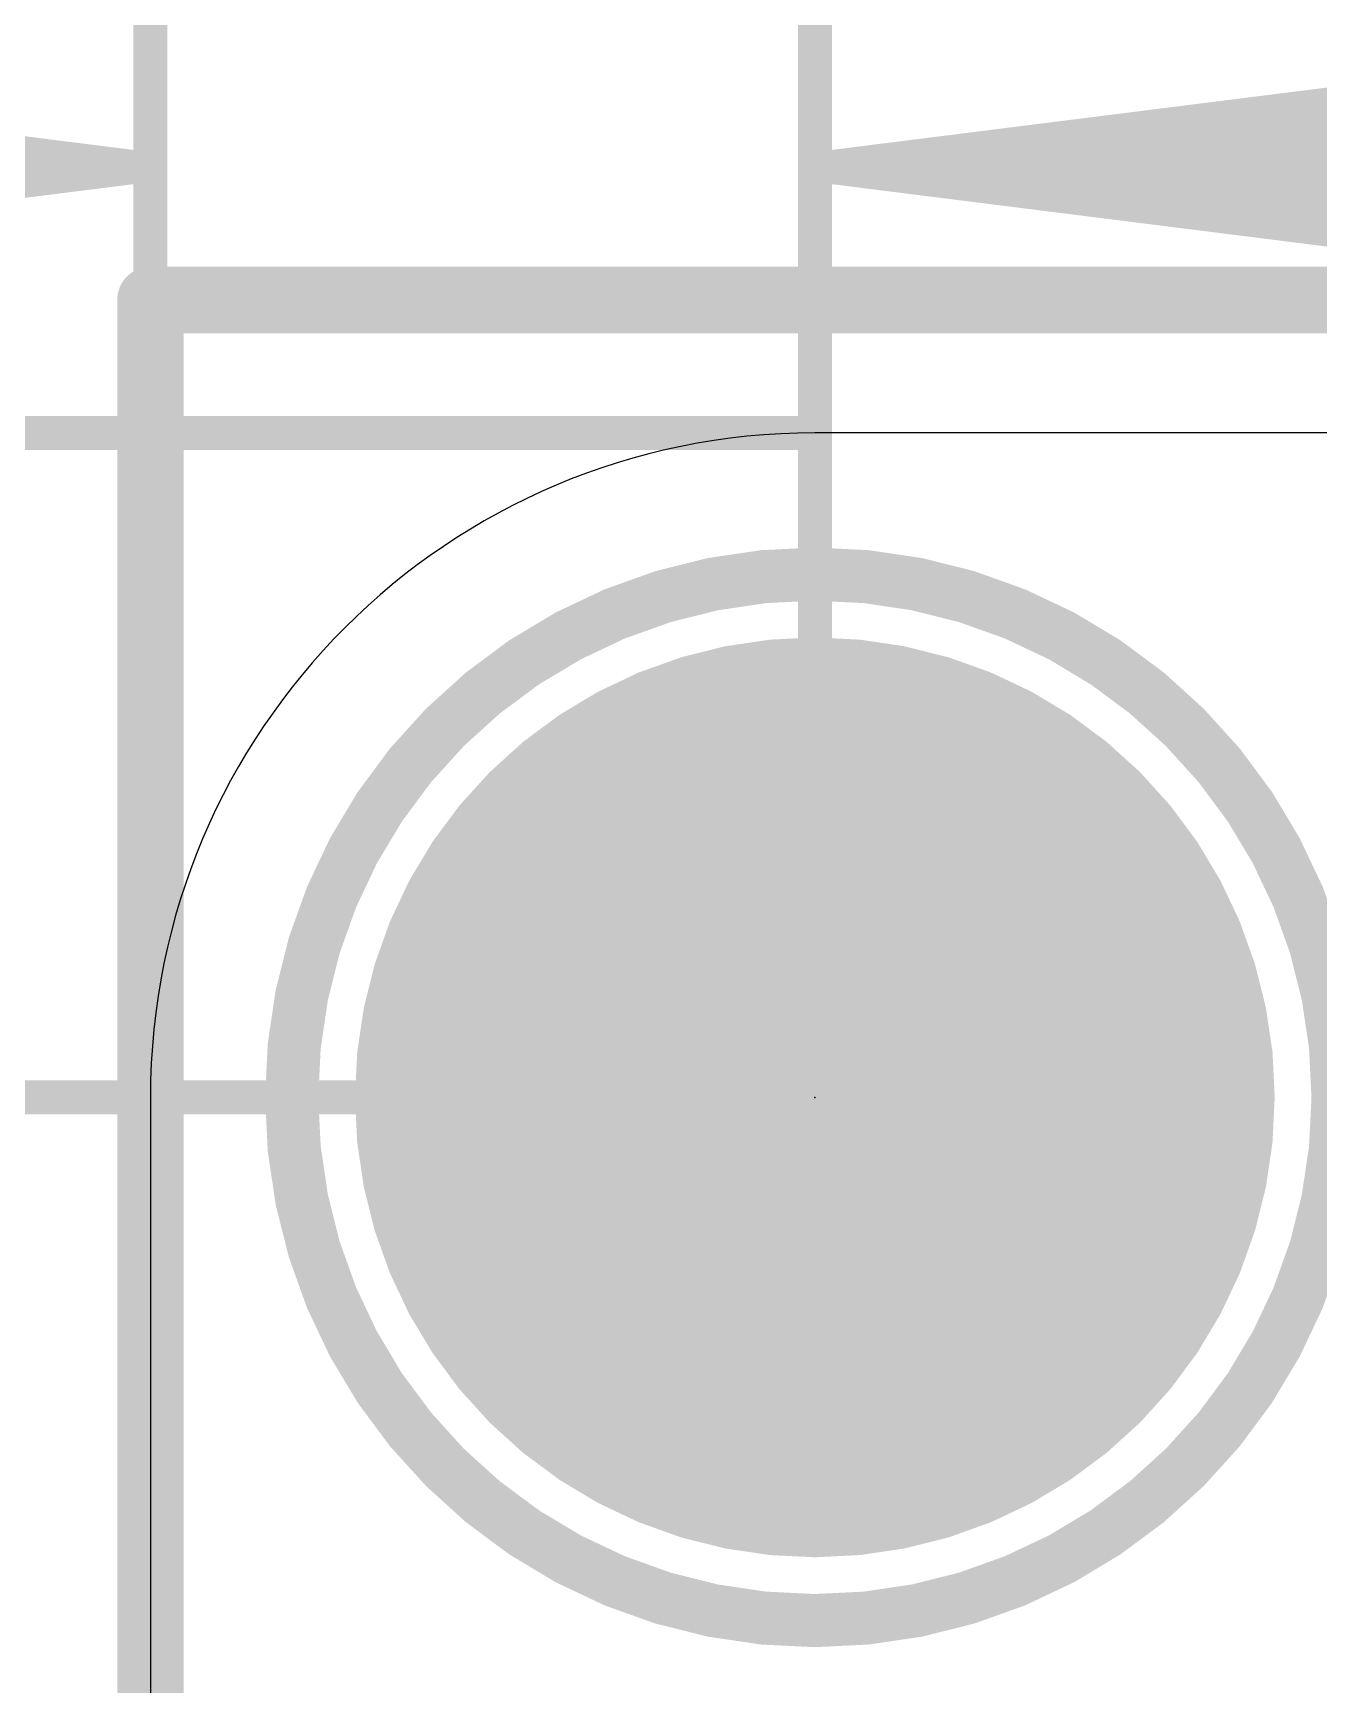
# Model space of a CAD drawing. Extents: x -12.8 to 36.1, y -7.3 to 38.5.
# Drawn here: x -0.45 to 4.47, y 16.8 to 23.12 of the extents above; entities that cross this region are included whole.
import ezdxf

# ---------------------------------------------------------------- set-up
doc = ezdxf.new("R2010")
doc.units = 0
for name, color, linetype in [('16', 132, 'CONTINUOUS'), ('17', 110, 'CONTINUOUS'), ('20', 53, 'CONTINUOUS'), ('21', 40, 'CONTINUOUS'), ('23', 53, 'CONTINUOUS'), ('47', 253, 'CONTINUOUS')]:
    doc.layers.add(name, color=color, linetype=linetype)

# ---------------------------------------------------------------- blocks, each defined once
blk = doc.blocks.new('ROUNDP')
at = {"const_width": 0.5}
blk.add_lwpolyline([(0, -0.25, 1), (0, 0.25, 1), (0, -0.25)], format="xyb", dxfattribs=at)

msp = doc.modelspace()

# ---------------------------------------------------------------- linework, layer by layer
at = {"layer": '16', "const_width": 0.254}
for points in [[(0, 22.098), (0, 0)], [(28.575, 22.098), (0, 22.098)]]:
    msp.add_lwpolyline(points, dxfattribs=at)
at = {"layer": '16', "const_width": 0.127}
for points in [[(0.0635, 22.098, 1), (-0.0635, 22.098)], [(0, 22.1615, 1), (0, 22.0345)]]:
    msp.add_lwpolyline(points, format="xyb", dxfattribs=at)
at = {"layer": '20'}
for p, q in [((25.781, 21.59), (2.54, 21.59)), ((0, 19.05), (0, 2.54))]:
    msp.add_line(p, q, dxfattribs=at)
msp.add_arc((2.54, 19.05), 2.54, 90, 180, dxfattribs=at)
at = {"layer": '21', "const_width": 0.2032}
msp.add_lwpolyline([(2.54, 17.05, 1), (2.54, 21.05, 1), (2.54, 17.05)], format="xyb", dxfattribs=at)
at = {"layer": '23'}
msp.add_point((2.54, 19.05), dxfattribs=at)
at = {"layer": '47', "const_width": 0.13}
for points in [[(0, 11.303), (0, 35.986)], [(0, 20.32), (0, 29.636)], [(0, 19.05), (0, 24.556)], [(2.54, 19.05), (2.54, 24.556)], [(-0.065, 22.606), (-2.6, 22.9252)], [(2.605, 22.606), (5.14, 22.9252)], [(-0.065, 22.606), (-2.6, 22.866)], [(2.605, 22.606), (5.14, 22.866)], [(-0.065, 22.606), (-2.6, 22.736)], [(2.605, 22.606), (5.14, 22.736)], [(-0.065, 22.606), (-5.2, 22.606)], [(-2.6, 22.2868), (-0.065, 22.606)], [(-2.6, 22.476), (-0.065, 22.606)], [(-2.6, 22.346), (-0.065, 22.606)], [(2.605, 22.606), (14.8871, 22.606)], [(5.14, 22.2868), (2.605, 22.606)], [(5.14, 22.476), (2.605, 22.606)], [(5.14, 22.346), (2.605, 22.606)], [(2.54, 21.59), (-10.205, 21.59)], [(2.54, 19.05), (-4.236, 19.05)]]:
    msp.add_lwpolyline(points, dxfattribs=at)
at = {"layer": '47', "const_width": 0.065}
for points in [[(-0.0609, 22.5738, 1), (-0.0691, 22.6382)], [(-0.0691, 22.5738, 1), (-0.0609, 22.6382)], [(-0.0617, 22.5737, 1), (-0.0683, 22.6383)], [(-0.0683, 22.5737, 1), (-0.0617, 22.6383)], [(-0.0667, 22.5735, 1), (-0.0633, 22.6385)], [(-0.0633, 22.5735, 1), (-0.0667, 22.6385)], [(-0.065, 22.5735, 1), (-0.065, 22.6385)], [(2.605, 22.6385, 1), (2.605, 22.5735)], [(2.6091, 22.6382, 1), (2.6009, 22.5738)], [(2.6033, 22.6385, 1), (2.6067, 22.5735)], [(2.6067, 22.6385, 1), (2.6033, 22.5735)], [(2.6083, 22.6383, 1), (2.6017, 22.5737)], [(2.6017, 22.6383, 1), (2.6083, 22.5737)], [(2.6009, 22.6382, 1), (2.6091, 22.5738)], [(2.54, 21.5575, 1), (2.54, 21.6225)], [(-0.0325, 20.32, 1), (0.0325, 20.32)], [(-0.0325, 19.05, 1), (0.0325, 19.05)], [(2.5075, 19.05, 1), (2.5725, 19.05)], [(2.54, 19.0175, 1), (2.54, 19.0825)]]:
    msp.add_lwpolyline(points, format="xyb", dxfattribs=at)

# ---------------------------------------------------------------- block references
at = {"layer": '17', "xscale": 3.516, "yscale": 3.516}
msp.add_blockref('ROUNDP', (2.54, 19.05), dxfattribs=at)
msp.add_blockref('ROUNDP', (2.54, 19.05), dxfattribs=at)

doc.saveas('drawing.dxf')
